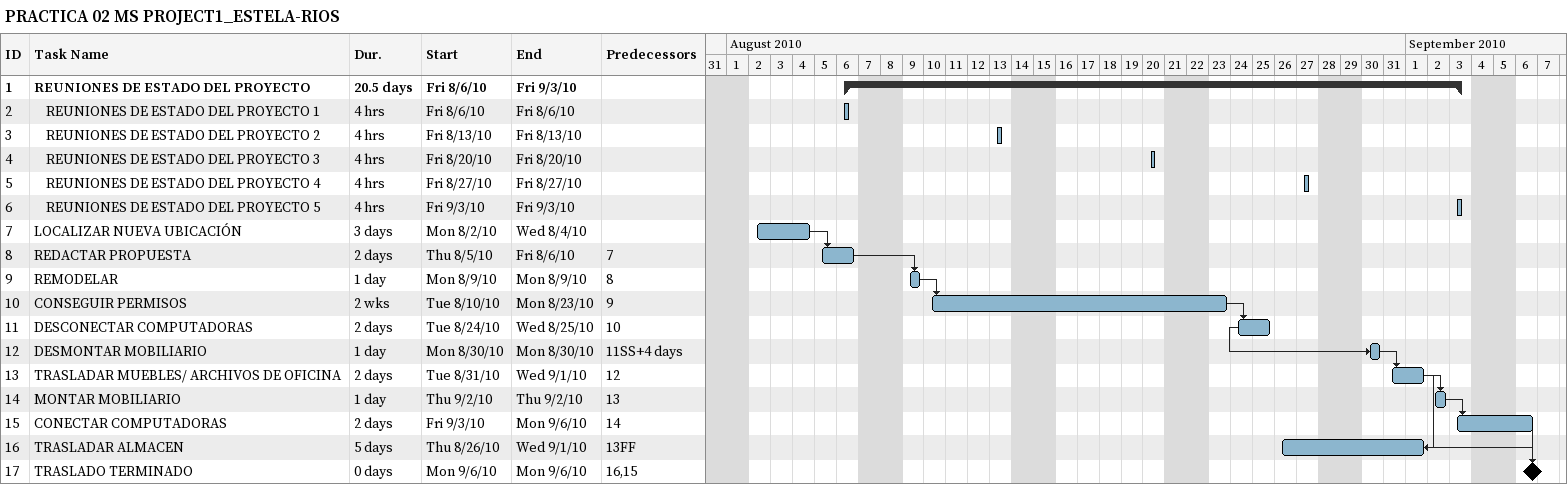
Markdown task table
PRACTICA 02 MS PROJECT1_ESTELA-RIOS

| ID | Level | Task | Duration | Start | Finish | Predecessors |
|---|---|---|---|---|---|---|
| 1 | 1 | **REUNIONES DE ESTADO DEL PROYECTO** | 20.5d | 2010-08-06 | 2010-09-03 |  |
| 2 | 2 | REUNIONES DE ESTADO DEL PROYECTO 1 | 4h | 2010-08-06 | 2010-08-06 |  |
| 3 | 2 | REUNIONES DE ESTADO DEL PROYECTO 2 | 4h | 2010-08-13 | 2010-08-13 |  |
| 4 | 2 | REUNIONES DE ESTADO DEL PROYECTO 3 | 4h | 2010-08-20 | 2010-08-20 |  |
| 5 | 2 | REUNIONES DE ESTADO DEL PROYECTO 4 | 4h | 2010-08-27 | 2010-08-27 |  |
| 6 | 2 | REUNIONES DE ESTADO DEL PROYECTO 5 | 4h | 2010-09-03 | 2010-09-03 |  |
| 7 | 1 | LOCALIZAR NUEVA UBICACIÓN | 3d | 2010-08-02 | 2010-08-04 |  |
| 8 | 1 | REDACTAR PROPUESTA | 2d | 2010-08-05 | 2010-08-06 | 7 |
| 9 | 1 | REMODELAR | 1d | 2010-08-09 | 2010-08-09 | 8 |
| 10 | 1 | CONSEGUIR PERMISOS | 2w | 2010-08-10 | 2010-08-23 | 9 |
| 11 | 1 | DESCONECTAR COMPUTADORAS | 2d | 2010-08-24 | 2010-08-25 | 10 |
| 12 | 1 | DESMONTAR MOBILIARIO | 1d | 2010-08-30 | 2010-08-30 | 11SS+4d |
| 13 | 1 | TRASLADAR MUEBLES/ ARCHIVOS DE OFICINA | 2d | 2010-08-31 | 2010-09-01 | 12 |
| 14 | 1 | MONTAR MOBILIARIO | 1d | 2010-09-02 | 2010-09-02 | 13 |
| 15 | 1 | CONECTAR COMPUTADORAS | 2d | 2010-09-03 | 2010-09-06 | 14 |
| 16 | 1 | TRASLADAR ALMACEN | 5d | 2010-08-26 | 2010-09-01 | 13FF |
| 17 | 1 | TRASLADO TERMINADO | 0d | 2010-09-06 | 2010-09-06 | 16, 15 |
